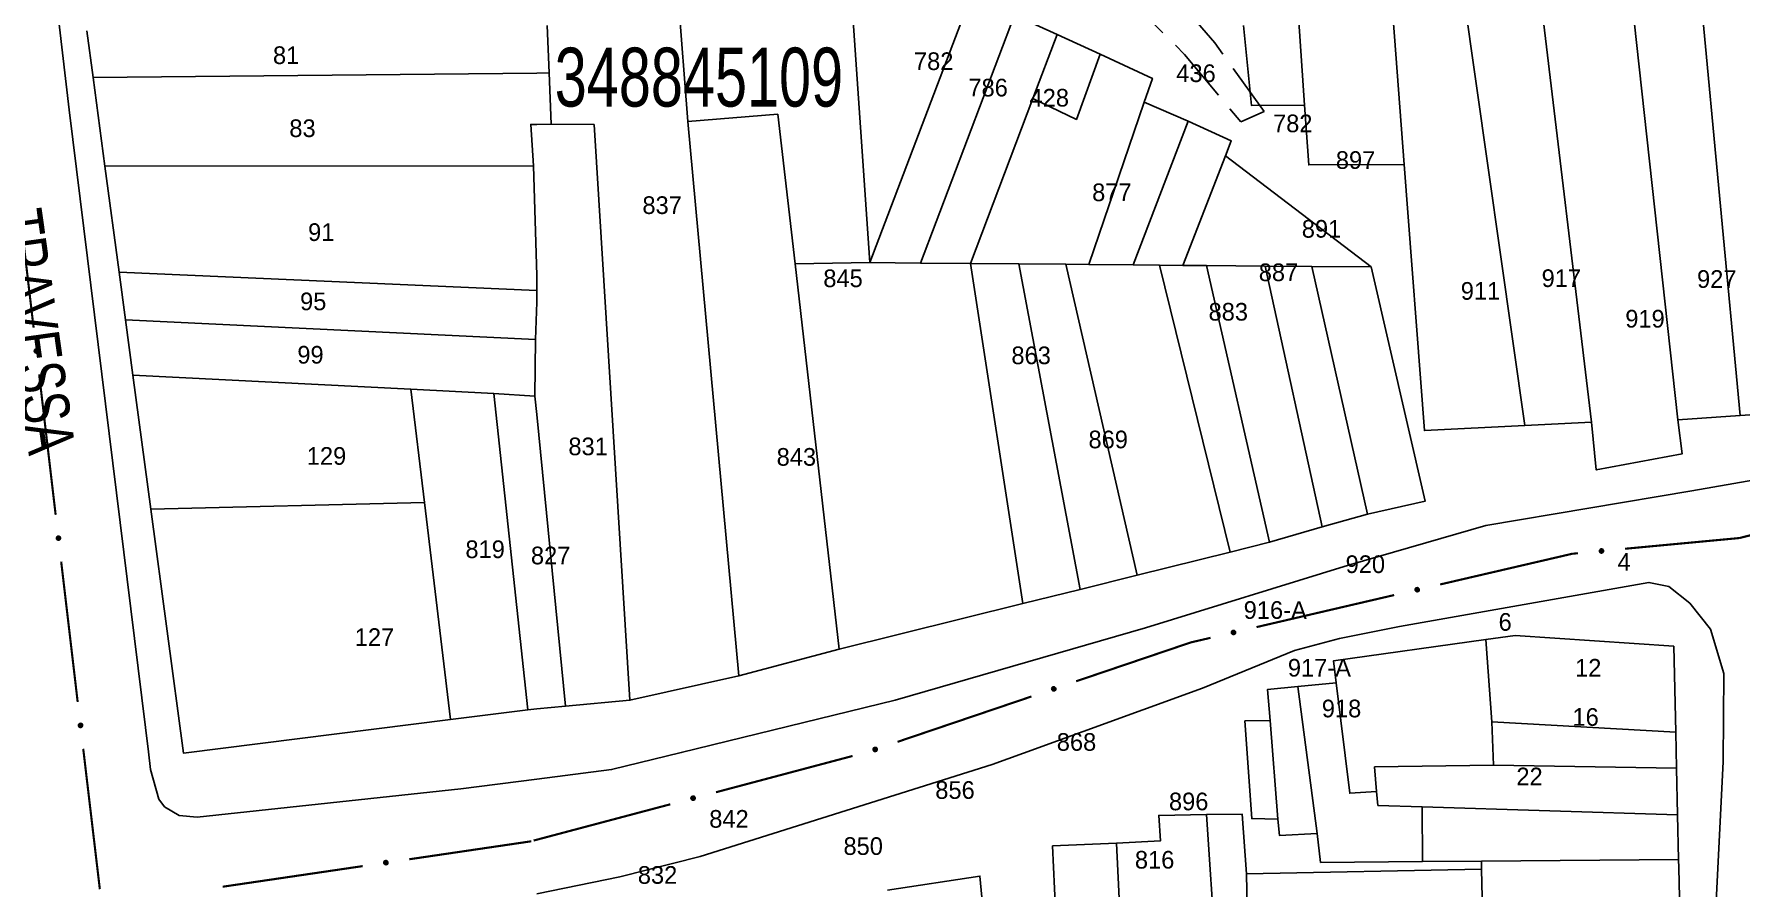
# Model space of a CAD drawing. Extents: x 203851 to 204958, y 4839055 to 4839989.
# Drawn here: x 204594.2 to 204739, y 4839821.8 to 4839894.2 of the extents above; entities that cross this region are included whole.
import ezdxf
from ezdxf.enums import TextEntityAlignment as Align

# ---------------------------------------------------------------- set-up
doc = ezdxf.new("R2010")
doc.units = 0
doc.header["$LTSCALE"] = 1.5
doc.header["$MEASUREMENT"] = 0
doc.linetypes.add('TRACO_25', pattern=[8, 3, -1, 1, -1, 1, -1])
for name, color, linetype in [('CD_MALHA_LOTES', 7, 'CONTINUOUS'), ('CD_TXT_QUADRA', 2, 'CONTINUOUS'), ('RU-QUADRA', 210, 'CONTINUOUS'), ('SV-EIXO-RUA-PAV', 20, 'CONTINUOUS'), ('SV-RUA-NAO-PAV', 7, 'CONTINUOUS'), ('SV-RUA-PAVIM', 7, 'CONTINUOUS'), ('SV-TXT-RUA-PAV', 7, 'CONTINUOUS'), ('Th_NmrPort', 1, 'CONTINUOUS')]:
    doc.layers.add(name, color=color, linetype=linetype)
doc.styles.add('ARIAL', font='ARIAL.SHX')

msp = doc.modelspace()

# ---------------------------------------------------------------- linework, layer by layer
at = {"layer": 'CD_MALHA_LOTES', "linetype": 'Continuous', "flags": 128}
for points in [[(204649.66, 4839886.81), (204648.84, 4839897.42)], [(204665.11, 4839874.84), (204663.54, 4839897.42)], [(204665.11, 4839874.84), (204673.68, 4839897.42)], [(204701.99, 4839888.21), (204701.36, 4839897.42)], [(204710.44, 4839883.18), (204709.36, 4839897.42)], [(204720.68, 4839861.02), (204715.49, 4839897.42)], [(204726.32, 4839861.3), (204722, 4839897.42)], [(204733.67, 4839861.5), (204729.72, 4839897.42)], [(204738.95, 4839861.85), (204735.62, 4839897.42)], [(204669.39, 4839874.8), (204677.37, 4839895.86)], [(204677.37, 4839895.86), (204680.98, 4839894.22)], [(204599.18, 4839890.56), (204598.66, 4839894.51)], [(204637.88, 4839890.94), (204637.72, 4839894.97)], [(204678.93, 4839888.76), (204680.98, 4839894.22)], [(204680.98, 4839894.22), (204684.63, 4839892.55)], [(204697.47, 4839888.18), (204696.81, 4839894.96)], [(204684.63, 4839892.55), (204682.62, 4839887), (204678.93, 4839888.76)], [(204684.63, 4839892.55), (204689.07, 4839890.48)], [(204599.18, 4839890.56), (204636.83, 4839890.93)], [(204600.19, 4839883.04), (204599.18, 4839890.56)], [(204636.83, 4839890.93), (204637.88, 4839890.94)], [(204638.06, 4839886.59), (204637.88, 4839890.94)], [(204689.07, 4839890.48), (204688.38, 4839888.46)], [(204673.65, 4839874.77), (204678.93, 4839888.76)], [(204683.69, 4839874.68), (204688.38, 4839888.46)], [(204688.38, 4839888.46), (204692.12, 4839886.85)], [(204649.66, 4839886.81), (204657.29, 4839887.43), (204658.75, 4839874.74)], [(204687.43, 4839874.65), (204692.12, 4839886.85)], [(204692.12, 4839886.85), (204695.77, 4839885.18)], [(204701.99, 4839888.21), (204697.47, 4839888.18)], [(204702.34, 4839883.13), (204701.99, 4839888.21)], [(204636.57, 4839883.07), (204636.33, 4839886.57), (204636.83, 4839886.58)], [(204636.83, 4839886.58), (204638.06, 4839886.59)], [(204641.7, 4839886.57), (204638.06, 4839886.59)], [(204644.74, 4839837.69), (204641.7, 4839886.57)], [(204653.97, 4839839.76), (204649.66, 4839886.81)], [(204695.77, 4839885.18), (204695.27, 4839883.9)], [(204600.19, 4839883.04), (204636.57, 4839883.07)], [(204601.4, 4839874.02), (204600.19, 4839883.04)], [(204636.83, 4839873.75), (204636.57, 4839883.07)], [(204691.65, 4839874.61), (204695.27, 4839883.9)], [(204695.27, 4839883.9), (204707.65, 4839874.48)], [(204710.44, 4839883.18), (204702.34, 4839883.13)], [(204712.15, 4839860.59), (204710.44, 4839883.18)], [(204601.4, 4839874.02), (204636.85, 4839872.48)], [(204601.94, 4839869.99), (204601.4, 4839874.02)], [(204658.75, 4839874.74), (204665.11, 4839874.84)], [(204662.5, 4839842.04), (204658.75, 4839874.74)], [(204669.39, 4839874.8), (204665.11, 4839874.84)], [(204673.65, 4839874.77), (204669.39, 4839874.8)], [(204678.07, 4839845.89), (204673.65, 4839874.77)], [(204673.65, 4839874.77), (204677.75, 4839874.73)], [(204682.94, 4839847.1), (204677.75, 4839874.73)], [(204677.75, 4839874.73), (204681.73, 4839874.7)], [(204687.78, 4839848.31), (204681.73, 4839874.7)], [(204681.73, 4839874.7), (204683.69, 4839874.68)], [(204687.43, 4839874.65), (204683.69, 4839874.68)], [(204689.68, 4839874.63), (204687.43, 4839874.65)], [(204695.67, 4839850.26), (204689.68, 4839874.63)], [(204689.68, 4839874.63), (204691.65, 4839874.61)], [(204693.66, 4839874.6), (204691.65, 4839874.61)], [(204699, 4839851.12), (204693.66, 4839874.6)], [(204693.66, 4839874.6), (204698.65, 4839874.55)], [(204703.49, 4839852.4), (204698.65, 4839874.55)], [(204698.65, 4839874.55), (204702.61, 4839874.52)], [(204707.33, 4839853.5), (204702.61, 4839874.52)], [(204702.61, 4839874.52), (204707.65, 4839874.48)], [(204707.65, 4839874.48), (204712.21, 4839854.59)], [(204636.85, 4839872.48), (204636.83, 4839873.75)], [(204636.83, 4839871.49), (204636.85, 4839872.48)], [(204636.72, 4839868.31), (204636.83, 4839871.49)], [(204601.94, 4839869.99), (204636.72, 4839868.31)], [(204602.57, 4839865.28), (204601.94, 4839869.99)], [(204636.68, 4839863.5), (204636.72, 4839868.31)], [(204602.57, 4839865.28), (204626.15, 4839864.09)], [(204604.09, 4839853.9), (204602.57, 4839865.28)], [(204626.15, 4839864.09), (204633.2, 4839863.73)], [(204627.31, 4839854.48), (204626.15, 4839864.09)], [(204636.07, 4839836.89), (204633.2, 4839863.73)], [(204633.2, 4839863.73), (204636.68, 4839863.5)], [(204636.83, 4839861.96), (204636.68, 4839863.5)], [(204639.26, 4839837.18), (204636.83, 4839861.96)], [(204720.68, 4839861.02), (204712.15, 4839860.59)], [(204726.32, 4839861.3), (204720.68, 4839861.02)], [(204726.74, 4839857.24), (204726.32, 4839861.3)], [(204738.95, 4839861.85), (204733.67, 4839861.5)], [(204733.67, 4839861.5), (204734.04, 4839858.62)], [(204743.94, 4839862.19), (204738.95, 4839861.85)], [(204734.04, 4839858.62), (204726.74, 4839857.24)], [(204604.09, 4839853.9), (204627.31, 4839854.48)], [(204606.86, 4839833.19), (204604.09, 4839853.9)], [(204629.52, 4839836.06), (204627.31, 4839854.48)], [(204712.21, 4839854.59), (204707.33, 4839853.5)], [(204703.49, 4839852.4), (204699, 4839851.12)], [(204707.33, 4839853.5), (204703.49, 4839852.4)], [(204699, 4839851.12), (204695.67, 4839850.26)], [(204695.67, 4839850.26), (204687.78, 4839848.31)], [(204687.78, 4839848.31), (204682.94, 4839847.1)], [(204682.94, 4839847.1), (204678.07, 4839845.89)], [(204678.07, 4839845.89), (204662.5, 4839842.04)], [(204662.5, 4839842.04), (204653.97, 4839839.76)], [(204717.36, 4839842.84), (204704.45, 4839841.05)], [(204733.5, 4839834.97), (204733.31, 4839842.28), (204719.87, 4839843.19), (204717.36, 4839842.84)], [(204717.88, 4839835.87), (204717.36, 4839842.84)], [(204704.45, 4839841.05), (204704.68, 4839839.16)], [(204653.97, 4839839.76), (204644.74, 4839837.69)], [(204704.68, 4839839.16), (204701.41, 4839838.85)], [(204708.09, 4839829.94), (204705.82, 4839829.8), (204704.68, 4839839.16)], [(204644.74, 4839837.69), (204639.26, 4839837.18)], [(204701.41, 4839838.85), (204698.85, 4839838.61)], [(204698.85, 4839838.61), (204699.06, 4839835.98)], [(204703.05, 4839826.38), (204701.41, 4839838.85)], [(204636.07, 4839836.89), (204629.52, 4839836.06)], [(204636.83, 4839836.96), (204636.07, 4839836.89)], [(204639.26, 4839837.18), (204636.83, 4839836.96)], [(204629.52, 4839836.06), (204606.86, 4839833.19)], [(204699.06, 4839835.98), (204696.92, 4839835.93)], [(204696.92, 4839835.93), (204697.51, 4839827.64)], [(204699.73, 4839827.6), (204699.06, 4839835.98)], [(204717.88, 4839835.87), (204733.5, 4839834.97)], [(204718.01, 4839832.17), (204717.88, 4839835.87)], [(204733.55, 4839831.92), (204733.5, 4839834.97)], [(204707.92, 4839832.04), (204718.01, 4839832.17)], [(204708.09, 4839829.94), (204707.92, 4839832.04)], [(204733.55, 4839831.92), (204718.01, 4839832.17)], [(204733.64, 4839827.95), (204733.55, 4839831.92)], [(204708.19, 4839828.75), (204708.09, 4839829.94)], [(204693.66, 4839828), (204689.61, 4839827.91), (204689.75, 4839825.75), (204686.04, 4839825.57)], [(204696.7, 4839828.01), (204693.66, 4839828)], [(204694.43, 4839816.56), (204693.66, 4839828)], [(204697.07, 4839822.96), (204696.7, 4839828.01)], [(204697.51, 4839827.64), (204699.73, 4839827.6)], [(204699.73, 4839827.6), (204699.85, 4839826.21)], [(204711.96, 4839828.65), (204708.19, 4839828.75)], [(204711.96, 4839828.65), (204733.64, 4839827.95)], [(204711.99, 4839824), (204711.96, 4839828.65)], [(204733.72, 4839824.17), (204733.64, 4839827.95)], [(204699.85, 4839826.21), (204703.05, 4839826.38)], [(204703.05, 4839826.38), (204703.34, 4839823.93)], [(204686.04, 4839825.57), (204680.61, 4839825.32)], [(204680.61, 4839825.32), (204680.84, 4839819.91)], [(204686.48, 4839816.18), (204686.04, 4839825.57)], [(204717.01, 4839823.35), (204697.07, 4839822.96)], [(204703.34, 4839823.93), (204711.99, 4839824)], [(204711.99, 4839824), (204717, 4839824.04)], [(204717, 4839824.04), (204733.72, 4839824.17)], [(204717, 4839824.04), (204717.01, 4839823.35)], [(204717.11, 4839818.53), (204717.01, 4839823.35)], [(204733.74, 4839823.46), (204733.72, 4839824.17)], [(204733.85, 4839818.46), (204733.74, 4839823.46)], [(204674.7, 4839819.79), (204674.44, 4839822.76), (204666.59, 4839821.58)], [(204697.15, 4839818.61), (204697.07, 4839822.96)]]:
    msp.add_lwpolyline(points, dxfattribs=at)
at = {"layer": 'RU-QUADRA', "linetype": 'Continuous', "flags": 128}
for points in [[(204598.66, 4839894.51), (204599.18, 4839890.56), (204600.19, 4839883.04), (204601.4, 4839874.02), (204601.94, 4839869.99), (204602.57, 4839865.28), (204604.09, 4839853.9), (204606.86, 4839833.19), (204629.52, 4839836.06), (204636.07, 4839836.89), (204636.83, 4839836.96), (204639.26, 4839837.18), (204644.74, 4839837.69), (204653.97, 4839839.76), (204662.5, 4839842.04), (204678.07, 4839845.89), (204682.94, 4839847.1), (204687.78, 4839848.31), (204695.67, 4839850.26), (204699, 4839851.12), (204703.49, 4839852.4), (204707.33, 4839853.5), (204712.21, 4839854.59), (204707.65, 4839874.48), (204695.27, 4839883.9), (204695.77, 4839885.18), (204692.12, 4839886.85), (204688.38, 4839888.46), (204689.07, 4839890.48), (204684.63, 4839892.55), (204680.98, 4839894.22), (204677.37, 4839895.86)], [(204743.94, 4839862.19), (204738.95, 4839861.85), (204733.67, 4839861.5), (204734.04, 4839858.62), (204726.74, 4839857.24), (204726.32, 4839861.3), (204720.68, 4839861.02), (204712.15, 4839860.59), (204710.44, 4839883.18), (204702.34, 4839883.13), (204701.99, 4839888.21), (204697.47, 4839888.18), (204696.81, 4839894.96)], [(204733.85, 4839818.46), (204733.74, 4839823.46), (204733.72, 4839824.17), (204733.64, 4839827.95), (204733.55, 4839831.92), (204733.5, 4839834.97), (204733.31, 4839842.28), (204719.87, 4839843.19), (204717.36, 4839842.84), (204704.45, 4839841.05), (204704.68, 4839839.16), (204701.41, 4839838.85), (204698.85, 4839838.61), (204699.06, 4839835.98), (204696.92, 4839835.93), (204697.51, 4839827.64), (204699.73, 4839827.6), (204699.85, 4839826.21), (204703.05, 4839826.38), (204703.34, 4839823.93), (204711.99, 4839824), (204717, 4839824.04), (204717.01, 4839823.35), (204697.07, 4839822.96), (204696.7, 4839828.01), (204693.66, 4839828), (204689.61, 4839827.91), (204689.75, 4839825.75), (204686.04, 4839825.57), (204680.61, 4839825.32), (204680.84, 4839819.91)], [(204674.7, 4839819.79), (204674.44, 4839822.76), (204666.59, 4839821.58)]]:
    msp.add_lwpolyline(points, dxfattribs=at)
at = {"layer": 'SV-EIXO-RUA-PAV', "const_width": 0.18}
for points in [[(204592.73, 4839881.24), (204594.14, 4839869.32)], [(204594.61, 4839865.35), (204596.01, 4839853.43)], [(204738.88, 4839851.46), (204741.06, 4839852.01)], [(204729.17, 4839850.55), (204738.13, 4839851.39)], [(204738.13, 4839851.39), (204738.88, 4839851.46)], [(204596.48, 4839849.46), (204597.88, 4839837.54)], [(204713.49, 4839847.52), (204724.2, 4839850.01)], [(204724.2, 4839850.01), (204724.71, 4839850.13)], [(204724.71, 4839850.13), (204725.19, 4839850.17)], [(204697.91, 4839843.9), (204709.59, 4839846.62)], [(204682.6, 4839839.3), (204692.07, 4839842.51)], [(204692.07, 4839842.51), (204692.37, 4839842.61)], [(204692.37, 4839842.61), (204694.01, 4839842.99)], [(204667.45, 4839834.16), (204678.81, 4839838.01)], [(204598.35, 4839833.57), (204599.76, 4839821.65)], [(204652.04, 4839829.88), (204663.63, 4839832.96)], [(204636.57, 4839825.78), (204648.17, 4839828.86)], [(204626.01, 4839824.19), (204635.91, 4839825.65)], [(204635.91, 4839825.65), (204636.37, 4839825.72)], [(204610.18, 4839821.86), (204622.06, 4839823.61)]]:
    msp.add_lwpolyline(points, dxfattribs=at)
at = {"layer": 'SV-EIXO-RUA-PAV'}
for points in [[(204594.46, 4839867.49), (204594.5, 4839867.46), (204594.53, 4839867.43), (204594.55, 4839867.39), (204594.55, 4839867.36), (204594.55, 4839867.32), (204594.54, 4839867.29), (204594.53, 4839867.25), (204594.5, 4839867.21), (204594.46, 4839867.19), (204594.43, 4839867.17), (204594.39, 4839867.16), (204594.36, 4839867.16), (204594.32, 4839867.17), (204594.29, 4839867.19), (204594.25, 4839867.22), (204594.22, 4839867.25), (204594.21, 4839867.28), (204594.2, 4839867.32), (204594.2, 4839867.36), (204594.21, 4839867.39), (204594.22, 4839867.43), (204594.25, 4839867.47), (204594.29, 4839867.49), (204594.32, 4839867.51), (204594.35, 4839867.51), (204594.39, 4839867.52), (204594.43, 4839867.51), (204594.46, 4839867.49)], [(204596.34, 4839851.6), (204596.38, 4839851.57), (204596.4, 4839851.54), (204596.42, 4839851.5), (204596.42, 4839851.47), (204596.42, 4839851.43), (204596.42, 4839851.4), (204596.4, 4839851.36), (204596.37, 4839851.32), (204596.34, 4839851.3), (204596.3, 4839851.28), (204596.27, 4839851.27), (204596.23, 4839851.27), (204596.2, 4839851.28), (204596.16, 4839851.3), (204596.12, 4839851.33), (204596.09, 4839851.36), (204596.08, 4839851.39), (204596.07, 4839851.43), (204596.07, 4839851.47), (204596.08, 4839851.5), (204596.1, 4839851.54), (204596.13, 4839851.58), (204596.16, 4839851.6), (204596.19, 4839851.62), (204596.23, 4839851.62), (204596.26, 4839851.63), (204596.3, 4839851.62), (204596.34, 4839851.6)], [(204727.03, 4839850.46), (204727.06, 4839850.5), (204727.09, 4839850.52), (204727.13, 4839850.54), (204727.16, 4839850.54), (204727.2, 4839850.54), (204727.23, 4839850.53), (204727.27, 4839850.52), (204727.31, 4839850.49), (204727.33, 4839850.45), (204727.35, 4839850.42), (204727.35, 4839850.38), (204727.35, 4839850.35), (204727.35, 4839850.31), (204727.33, 4839850.27), (204727.3, 4839850.23), (204727.26, 4839850.21), (204727.23, 4839850.2), (204727.19, 4839850.19), (204727.16, 4839850.19), (204727.12, 4839850.2), (204727.08, 4839850.21), (204727.05, 4839850.25), (204727.02, 4839850.28), (204727.01, 4839850.31), (204727, 4839850.35), (204727, 4839850.38), (204727.01, 4839850.42), (204727.03, 4839850.46)], [(204711.38, 4839847.14), (204711.4, 4839847.18), (204711.43, 4839847.22), (204711.47, 4839847.23), (204711.5, 4839847.24), (204711.53, 4839847.25), (204711.57, 4839847.25), (204711.61, 4839847.23), (204711.65, 4839847.21), (204711.68, 4839847.18), (204711.7, 4839847.14), (204711.71, 4839847.11), (204711.72, 4839847.08), (204711.71, 4839847.04), (204711.7, 4839847), (204711.67, 4839846.96), (204711.64, 4839846.93), (204711.61, 4839846.91), (204711.58, 4839846.9), (204711.54, 4839846.89), (204711.51, 4839846.9), (204711.47, 4839846.91), (204711.43, 4839846.94), (204711.4, 4839846.97), (204711.38, 4839847), (204711.37, 4839847.03), (204711.36, 4839847.07), (204711.36, 4839847.1), (204711.38, 4839847.14)], [(204695.79, 4839843.52), (204695.82, 4839843.56), (204695.85, 4839843.59), (204695.88, 4839843.61), (204695.91, 4839843.62), (204695.95, 4839843.62), (204695.99, 4839843.62), (204696.03, 4839843.61), (204696.07, 4839843.58), (204696.1, 4839843.55), (204696.12, 4839843.52), (204696.13, 4839843.49), (204696.13, 4839843.45), (204696.13, 4839843.42), (204696.12, 4839843.37), (204696.09, 4839843.33), (204696.06, 4839843.3), (204696.03, 4839843.29), (204695.99, 4839843.28), (204695.96, 4839843.27), (204695.92, 4839843.27), (204695.88, 4839843.29), (204695.84, 4839843.31), (204695.81, 4839843.34), (204695.79, 4839843.37), (204695.78, 4839843.41), (204695.78, 4839843.44), (204695.78, 4839843.48), (204695.79, 4839843.52)], [(204680.53, 4839838.71), (204680.56, 4839838.76), (204680.58, 4839838.79), (204680.61, 4839838.81), (204680.65, 4839838.82), (204680.68, 4839838.83), (204680.72, 4839838.83), (204680.76, 4839838.83), (204680.8, 4839838.8), (204680.83, 4839838.77), (204680.86, 4839838.75), (204680.87, 4839838.71), (204680.88, 4839838.68), (204680.88, 4839838.64), (204680.87, 4839838.6), (204680.85, 4839838.56), (204680.82, 4839838.52), (204680.79, 4839838.5), (204680.76, 4839838.49), (204680.72, 4839838.48), (204680.69, 4839838.48), (204680.65, 4839838.49), (204680.6, 4839838.51), (204680.57, 4839838.54), (204680.55, 4839838.57), (204680.54, 4839838.6), (204680.53, 4839838.63), (204680.52, 4839838.67), (204680.53, 4839838.71)], [(204598.21, 4839835.71), (204598.25, 4839835.68), (204598.28, 4839835.65), (204598.29, 4839835.61), (204598.3, 4839835.58), (204598.3, 4839835.54), (204598.29, 4839835.51), (204598.27, 4839835.47), (204598.25, 4839835.43), (204598.21, 4839835.41), (204598.18, 4839835.39), (204598.14, 4839835.38), (204598.11, 4839835.38), (204598.07, 4839835.39), (204598.03, 4839835.41), (204597.99, 4839835.44), (204597.97, 4839835.47), (204597.95, 4839835.5), (204597.95, 4839835.54), (204597.94, 4839835.58), (204597.95, 4839835.61), (204597.97, 4839835.65), (204598, 4839835.69), (204598.03, 4839835.71), (204598.07, 4839835.73), (204598.1, 4839835.73), (204598.14, 4839835.74), (204598.17, 4839835.73), (204598.21, 4839835.71)], [(204665.38, 4839833.57), (204665.4, 4839833.62), (204665.43, 4839833.65), (204665.46, 4839833.67), (204665.49, 4839833.68), (204665.53, 4839833.69), (204665.56, 4839833.69), (204665.6, 4839833.69), (204665.65, 4839833.67), (204665.68, 4839833.64), (204665.7, 4839833.61), (204665.72, 4839833.57), (204665.73, 4839833.54), (204665.73, 4839833.5), (204665.72, 4839833.46), (204665.7, 4839833.42), (204665.67, 4839833.38), (204665.64, 4839833.36), (204665.61, 4839833.35), (204665.57, 4839833.34), (204665.54, 4839833.34), (204665.49, 4839833.35), (204665.45, 4839833.37), (204665.42, 4839833.4), (204665.4, 4839833.43), (204665.38, 4839833.46), (204665.38, 4839833.5), (204665.37, 4839833.53), (204665.38, 4839833.57)], [(204649.93, 4839829.44), (204649.96, 4839829.48), (204649.99, 4839829.51), (204650.02, 4839829.53), (204650.05, 4839829.54), (204650.09, 4839829.55), (204650.12, 4839829.55), (204650.16, 4839829.54), (204650.21, 4839829.51), (204650.24, 4839829.48), (204650.26, 4839829.45), (204650.27, 4839829.42), (204650.28, 4839829.38), (204650.27, 4839829.35), (204650.26, 4839829.3), (204650.24, 4839829.26), (204650.21, 4839829.23), (204650.18, 4839829.21), (204650.14, 4839829.2), (204650.11, 4839829.2), (204650.07, 4839829.2), (204650.03, 4839829.21), (204649.99, 4839829.23), (204649.96, 4839829.26), (204649.94, 4839829.29), (204649.93, 4839829.33), (204649.92, 4839829.36), (204649.92, 4839829.4), (204649.93, 4839829.44)], [(204623.88, 4839823.99), (204623.9, 4839824.03), (204623.94, 4839824.06), (204623.97, 4839824.07), (204624.01, 4839824.08), (204624.04, 4839824.08), (204624.08, 4839824.08), (204624.12, 4839824.06), (204624.16, 4839824.03), (204624.18, 4839824), (204624.2, 4839823.97), (204624.21, 4839823.93), (204624.21, 4839823.9), (204624.2, 4839823.86), (204624.19, 4839823.82), (204624.16, 4839823.78), (204624.12, 4839823.75), (204624.09, 4839823.74), (204624.06, 4839823.73), (204624.02, 4839823.73), (204623.99, 4839823.74), (204623.95, 4839823.75), (204623.91, 4839823.78), (204623.88, 4839823.81), (204623.86, 4839823.85), (204623.86, 4839823.88), (204623.85, 4839823.92), (204623.86, 4839823.95), (204623.88, 4839823.99)]]:
    msp.add_lwpolyline(points, close=True, dxfattribs=at)
for points in [[(204594.2, 4839867.37), (204594.23, 4839867.24)], [(204594.2, 4839867.36), (204594.22, 4839867.25)], [(204594.21, 4839867.39), (204594.25, 4839867.22)], [(204594.22, 4839867.43), (204594.29, 4839867.19)], [(204594.22, 4839867.4), (204594.26, 4839867.21)], [(204594.24, 4839867.44), (204594.3, 4839867.18)], [(204594.25, 4839867.47), (204594.32, 4839867.17)], [(204594.27, 4839867.48), (204594.34, 4839867.17)], [(204594.29, 4839867.49), (204594.36, 4839867.16)], [(204594.3, 4839867.5), (204594.38, 4839867.17)], [(204594.32, 4839867.51), (204594.39, 4839867.16)], [(204594.34, 4839867.51), (204594.41, 4839867.17)], [(204594.35, 4839867.51), (204594.43, 4839867.17)], [(204594.37, 4839867.51), (204594.45, 4839867.18)], [(204594.39, 4839867.52), (204594.46, 4839867.19)], [(204594.41, 4839867.51), (204594.48, 4839867.2)], [(204594.43, 4839867.51), (204594.5, 4839867.21)], [(204594.44, 4839867.5), (204594.51, 4839867.23)], [(204594.46, 4839867.49), (204594.53, 4839867.25)], [(204594.48, 4839867.47), (204594.54, 4839867.28)], [(204594.5, 4839867.46), (204594.54, 4839867.29)], [(204594.52, 4839867.44), (204594.55, 4839867.32)], [(204594.53, 4839867.43), (204594.55, 4839867.32)], [(204596.07, 4839851.47), (204596.09, 4839851.36)], [(204596.08, 4839851.5), (204596.12, 4839851.33)], [(204596.08, 4839851.48), (204596.11, 4839851.35)], [(204596.09, 4839851.51), (204596.14, 4839851.32)], [(204596.1, 4839851.54), (204596.16, 4839851.3)], [(204596.11, 4839851.55), (204596.18, 4839851.29)], [(204596.13, 4839851.58), (204596.2, 4839851.28)], [(204596.14, 4839851.59), (204596.21, 4839851.28)], [(204596.16, 4839851.6), (204596.23, 4839851.27)], [(204596.18, 4839851.61), (204596.25, 4839851.28)], [(204596.19, 4839851.62), (204596.27, 4839851.27)], [(204596.21, 4839851.62), (204596.28, 4839851.28)], [(204596.23, 4839851.62), (204596.3, 4839851.28)], [(204596.25, 4839851.62), (204596.32, 4839851.29)], [(204596.26, 4839851.63), (204596.34, 4839851.3)], [(204596.28, 4839851.62), (204596.35, 4839851.31)], [(204596.3, 4839851.62), (204596.37, 4839851.32)], [(204596.32, 4839851.61), (204596.38, 4839851.34)], [(204596.34, 4839851.6), (204596.4, 4839851.36)], [(204596.36, 4839851.58), (204596.41, 4839851.39)], [(204596.38, 4839851.57), (204596.42, 4839851.4)], [(204596.39, 4839851.55), (204596.42, 4839851.43)], [(204596.4, 4839851.54), (204596.42, 4839851.43)], [(204727, 4839850.38), (204727.33, 4839850.45)], [(204727, 4839850.35), (204727.35, 4839850.42)], [(204727.01, 4839850.42), (204727.31, 4839850.49)], [(204727.01, 4839850.4), (204727.32, 4839850.47)], [(204727.01, 4839850.37), (204727.33, 4839850.43)], [(204727.01, 4839850.33), (204727.35, 4839850.4)], [(204727.01, 4839850.31), (204727.35, 4839850.38)], [(204727.02, 4839850.44), (204727.28, 4839850.5)], [(204727.02, 4839850.3), (204727.35, 4839850.36)], [(204727.02, 4839850.28), (204727.35, 4839850.35)], [(204727.03, 4839850.46), (204727.27, 4839850.52)], [(204727.04, 4839850.48), (204727.24, 4839850.52)], [(204727.04, 4839850.26), (204727.34, 4839850.33)], [(204727.05, 4839850.25), (204727.35, 4839850.31)], [(204727.06, 4839850.5), (204727.23, 4839850.53)], [(204727.07, 4839850.23), (204727.33, 4839850.29)], [(204727.08, 4839850.51), (204727.2, 4839850.54)], [(204727.08, 4839850.21), (204727.33, 4839850.27)], [(204727.09, 4839850.52), (204727.2, 4839850.54)], [(204727.11, 4839850.21), (204727.3, 4839850.25)], [(204727.12, 4839850.2), (204727.3, 4839850.23)], [(204727.14, 4839850.19), (204727.27, 4839850.22)], [(204727.16, 4839850.19), (204727.26, 4839850.21)], [(204711.36, 4839847.1), (204711.65, 4839847.21)], [(204711.36, 4839847.07), (204711.68, 4839847.18)], [(204711.37, 4839847.12), (204711.63, 4839847.22)], [(204711.37, 4839847.09), (204711.66, 4839847.19)], [(204711.37, 4839847.05), (204711.69, 4839847.16)], [(204711.37, 4839847.03), (204711.7, 4839847.14)], [(204711.38, 4839847.14), (204711.61, 4839847.23)], [(204711.38, 4839847.01), (204711.71, 4839847.12)], [(204711.38, 4839847), (204711.71, 4839847.11)], [(204711.39, 4839847.17), (204711.58, 4839847.24)], [(204711.39, 4839846.98), (204711.71, 4839847.09)], [(204711.4, 4839847.18), (204711.57, 4839847.25)], [(204711.4, 4839846.97), (204711.72, 4839847.08)], [(204711.41, 4839846.95), (204711.71, 4839847.06)], [(204711.42, 4839847.2), (204711.54, 4839847.24)], [(204711.43, 4839847.22), (204711.53, 4839847.25)], [(204711.43, 4839846.94), (204711.71, 4839847.04)], [(204711.45, 4839846.92), (204711.7, 4839847.02)], [(204711.47, 4839846.91), (204711.7, 4839847)], [(204711.49, 4839846.91), (204711.68, 4839846.98)], [(204711.51, 4839846.9), (204711.67, 4839846.96)], [(204711.53, 4839846.9), (204711.65, 4839846.94)], [(204711.54, 4839846.89), (204711.64, 4839846.93)], [(204695.78, 4839843.48), (204696.07, 4839843.58)], [(204695.78, 4839843.46), (204696.08, 4839843.57)], [(204695.78, 4839843.44), (204696.1, 4839843.55)], [(204695.78, 4839843.43), (204696.1, 4839843.54)], [(204695.78, 4839843.41), (204696.12, 4839843.52)], [(204695.79, 4839843.52), (204696.03, 4839843.61)], [(204695.79, 4839843.5), (204696.04, 4839843.59)], [(204695.79, 4839843.39), (204696.12, 4839843.5)], [(204695.79, 4839843.37), (204696.13, 4839843.49)], [(204695.81, 4839843.54), (204696, 4839843.61)], [(204695.81, 4839843.36), (204696.13, 4839843.47)], [(204695.81, 4839843.34), (204696.13, 4839843.45)], [(204695.82, 4839843.56), (204695.99, 4839843.62)], [(204695.83, 4839843.33), (204696.13, 4839843.43)], [(204695.84, 4839843.58), (204695.96, 4839843.62)], [(204695.84, 4839843.31), (204696.13, 4839843.42)], [(204695.85, 4839843.59), (204695.95, 4839843.62)], [(204695.87, 4839843.3), (204696.12, 4839843.39)], [(204695.88, 4839843.29), (204696.12, 4839843.37)], [(204695.91, 4839843.28), (204696.1, 4839843.35)], [(204695.92, 4839843.27), (204696.09, 4839843.33)], [(204695.94, 4839843.27), (204696.07, 4839843.32)], [(204695.96, 4839843.27), (204696.06, 4839843.3)], [(204680.52, 4839838.67), (204680.8, 4839838.8)], [(204680.53, 4839838.71), (204680.76, 4839838.83)], [(204680.53, 4839838.69), (204680.78, 4839838.81)], [(204680.53, 4839838.65), (204680.81, 4839838.79)], [(204680.53, 4839838.63), (204680.83, 4839838.77)], [(204680.53, 4839838.62), (204680.84, 4839838.76)], [(204680.54, 4839838.6), (204680.86, 4839838.75)], [(204680.55, 4839838.74), (204680.73, 4839838.83)], [(204680.55, 4839838.58), (204680.86, 4839838.73)], [(204680.55, 4839838.57), (204680.87, 4839838.71)], [(204680.56, 4839838.76), (204680.72, 4839838.83)], [(204680.56, 4839838.55), (204680.87, 4839838.69)], [(204680.57, 4839838.78), (204680.69, 4839838.83)], [(204680.57, 4839838.54), (204680.88, 4839838.68)], [(204680.58, 4839838.79), (204680.68, 4839838.83)], [(204680.59, 4839838.52), (204680.87, 4839838.66)], [(204680.6, 4839838.51), (204680.88, 4839838.64)], [(204680.63, 4839838.5), (204680.87, 4839838.62)], [(204680.65, 4839838.49), (204680.87, 4839838.6)], [(204680.67, 4839838.49), (204680.85, 4839838.58)], [(204680.69, 4839838.48), (204680.85, 4839838.56)], [(204680.71, 4839838.48), (204680.83, 4839838.54)], [(204680.72, 4839838.48), (204680.82, 4839838.52)], [(204597.94, 4839835.58), (204597.97, 4839835.47)], [(204597.95, 4839835.61), (204597.99, 4839835.44)], [(204597.95, 4839835.59), (204597.98, 4839835.46)], [(204597.96, 4839835.62), (204598.01, 4839835.43)], [(204597.97, 4839835.65), (204598.03, 4839835.41)], [(204597.99, 4839835.66), (204598.05, 4839835.4)], [(204598, 4839835.69), (204598.07, 4839835.39)], [(204598.01, 4839835.7), (204598.09, 4839835.39)], [(204598.03, 4839835.71), (204598.11, 4839835.38)], [(204598.05, 4839835.72), (204598.12, 4839835.39)], [(204598.07, 4839835.73), (204598.14, 4839835.38)], [(204598.08, 4839835.73), (204598.16, 4839835.39)], [(204598.1, 4839835.73), (204598.18, 4839835.39)], [(204598.12, 4839835.73), (204598.19, 4839835.4)], [(204598.14, 4839835.74), (204598.21, 4839835.41)], [(204598.15, 4839835.73), (204598.23, 4839835.42)], [(204598.17, 4839835.73), (204598.25, 4839835.43)], [(204598.19, 4839835.72), (204598.26, 4839835.45)], [(204598.21, 4839835.71), (204598.27, 4839835.47)], [(204598.23, 4839835.69), (204598.28, 4839835.5)], [(204598.25, 4839835.68), (204598.29, 4839835.51)], [(204598.26, 4839835.66), (204598.29, 4839835.54)], [(204598.28, 4839835.65), (204598.3, 4839835.54)], [(204665.37, 4839833.53), (204665.65, 4839833.67)], [(204665.38, 4839833.57), (204665.6, 4839833.69)], [(204665.38, 4839833.55), (204665.62, 4839833.67)], [(204665.38, 4839833.51), (204665.66, 4839833.65)], [(204665.38, 4839833.5), (204665.68, 4839833.64)], [(204665.38, 4839833.48), (204665.69, 4839833.62)], [(204665.38, 4839833.46), (204665.7, 4839833.61)], [(204665.39, 4839833.44), (204665.71, 4839833.59)], [(204665.4, 4839833.62), (204665.56, 4839833.69)], [(204665.4, 4839833.6), (204665.58, 4839833.69)], [(204665.4, 4839833.43), (204665.72, 4839833.57)], [(204665.41, 4839833.41), (204665.72, 4839833.56)], [(204665.42, 4839833.64), (204665.54, 4839833.69)], [(204665.42, 4839833.4), (204665.73, 4839833.54)], [(204665.43, 4839833.65), (204665.53, 4839833.69)], [(204665.44, 4839833.38), (204665.72, 4839833.52)], [(204665.45, 4839833.37), (204665.73, 4839833.5)], [(204665.48, 4839833.36), (204665.72, 4839833.48)], [(204665.49, 4839833.35), (204665.72, 4839833.46)], [(204665.52, 4839833.35), (204665.7, 4839833.44)], [(204665.54, 4839833.34), (204665.7, 4839833.42)], [(204665.56, 4839833.34), (204665.68, 4839833.4)], [(204665.57, 4839833.34), (204665.67, 4839833.38)], [(204649.92, 4839829.4), (204650.21, 4839829.51)], [(204649.92, 4839829.36), (204650.24, 4839829.48)], [(204649.93, 4839829.44), (204650.16, 4839829.54)], [(204649.93, 4839829.42), (204650.18, 4839829.52)], [(204649.93, 4839829.38), (204650.22, 4839829.5)], [(204649.93, 4839829.35), (204650.24, 4839829.47)], [(204649.93, 4839829.33), (204650.26, 4839829.45)], [(204649.94, 4839829.31), (204650.26, 4839829.43)], [(204649.94, 4839829.29), (204650.27, 4839829.42)], [(204649.95, 4839829.46), (204650.14, 4839829.54)], [(204649.95, 4839829.28), (204650.27, 4839829.4)], [(204649.96, 4839829.48), (204650.12, 4839829.55)], [(204649.96, 4839829.26), (204650.28, 4839829.38)], [(204649.98, 4839829.5), (204650.1, 4839829.54)], [(204649.98, 4839829.25), (204650.27, 4839829.36)], [(204649.99, 4839829.51), (204650.09, 4839829.55)], [(204649.99, 4839829.23), (204650.27, 4839829.35)], [(204650.01, 4839829.22), (204650.26, 4839829.32)], [(204650.03, 4839829.21), (204650.26, 4839829.3)], [(204650.06, 4839829.21), (204650.24, 4839829.28)], [(204650.07, 4839829.2), (204650.24, 4839829.26)], [(204650.09, 4839829.2), (204650.22, 4839829.24)], [(204650.11, 4839829.2), (204650.21, 4839829.23)], [(204623.85, 4839823.92), (204624.18, 4839824)], [(204623.86, 4839823.95), (204624.16, 4839824.03)], [(204623.86, 4839823.93), (204624.16, 4839824.02)], [(204623.86, 4839823.9), (204624.19, 4839823.98)], [(204623.86, 4839823.88), (204624.2, 4839823.97)], [(204623.86, 4839823.86), (204624.2, 4839823.95)], [(204623.86, 4839823.85), (204624.21, 4839823.93)], [(204623.87, 4839823.97), (204624.13, 4839824.05)], [(204623.88, 4839823.99), (204624.12, 4839824.06)], [(204623.88, 4839823.83), (204624.21, 4839823.91)], [(204623.88, 4839823.81), (204624.21, 4839823.9)], [(204623.89, 4839824.01), (204624.09, 4839824.07)], [(204623.9, 4839824.03), (204624.08, 4839824.08)], [(204623.9, 4839823.8), (204624.2, 4839823.88)], [(204623.91, 4839823.78), (204624.2, 4839823.86)], [(204623.92, 4839824.05), (204624.05, 4839824.08)], [(204623.93, 4839823.77), (204624.19, 4839823.84)], [(204623.94, 4839824.06), (204624.04, 4839824.08)], [(204623.95, 4839823.75), (204624.19, 4839823.82)], [(204623.97, 4839823.75), (204624.16, 4839823.8)], [(204623.99, 4839823.74), (204624.16, 4839823.78)], [(204624.01, 4839823.73), (204624.13, 4839823.77)], [(204624.02, 4839823.73), (204624.12, 4839823.75)]]:
    msp.add_lwpolyline(points, dxfattribs=at)
at = {"layer": 'SV-RUA-NAO-PAV', "linetype": 'TRACO_25'}
msp.add_polyline3d([(204686.77, 4839897.53, 5.84), (204691.81, 4839892.52, 5.84), (204696.57, 4839886.79, 5.84), (204698.57, 4839887.67, 5.84), (204694.37, 4839893.49, 5.84), (204690.9, 4839897.53, 5.84)], dxfattribs=at)
at = {"layer": 'SV-RUA-PAVIM', "linetype": 'Continuous'}
for points in [[(204596.02, 4839897.53, 7.2), (204597.16, 4839887.8, 7.2), (204603.64, 4839835.37, 7.06), (204603.88, 4839833.31, 7.06), (204604.06, 4839831.8, 7.06), (204604.77, 4839829.3, 6.9), (204605.24, 4839828.65, 6.88), (204606.48, 4839827.91, 6.85), (204608.02, 4839827.76, 6.85), (204630.39, 4839830.17, 5.65), (204636.83, 4839830.99, 5.65)], [(204636.83, 4839830.99, 5.65), (204643.18, 4839831.8, 4.79), (204649.1, 4839833.25, 4.79), (204667.26, 4839837.7, 4.79), (204688.48, 4839843.83, 4.69), (204705.7, 4839849.15, 4.4), (204717.36, 4839852.53, 4.31), (204734.84, 4839855.47, 4.29), (204755.74, 4839859.12, 4.12), (204777.6, 4839859.6, 4.12), (204804.7, 4839860.91, 4.12), (204813.71, 4839862.49, 4.04), (204827.72, 4839863.57, 4.19), (204829.28, 4839865.26, 4.17), (204872.31, 4839866.34, 4.24)], [(204636.83, 4839821.27, 5.81), (204643.88, 4839822.69, 5.21), (204650.71, 4839824.42, 4.66), (204675.47, 4839832.25, 4.66), (204678.13, 4839833.21, 4.36), (204693.33, 4839838.71, 4.36), (204701.13, 4839841.92, 4.36), (204704.95, 4839842.93, 4.36), (204710.05, 4839843.95, 4.32), (204731.2, 4839847.7, 4.32), (204732.9, 4839847.36, 4.44), (204734.67, 4839845.92, 4.49), (204736.43, 4839843.73, 4.5), (204737.57, 4839839.96, 4.48), (204737.52, 4839832.48, 4.48), (204736.81, 4839818.31, 5.51), (204735.4, 4839815.16, 5.51)]]:
    msp.add_polyline3d(points, dxfattribs=at)

# ---------------------------------------------------------------- texts
at = {"layer": 'CD_TXT_QUADRA', "style": 'ARIAL', "width": 0.7}
msp.add_text('348845109', height=5, dxfattribs=at).set_placement((204638.36, 4839888.09))
at = {"layer": 'SV-TXT-RUA-PAV', "style": 'ARIAL', "width": 0.7}
msp.add_text('TRAVESSA', height=4, rotation=278, dxfattribs=at).set_placement((204590.84, 4839879.05))
at = {"layer": 'Th_NmrPort', "color": 1}
for s, p in [('81', (204614.45, 4839892.45)), ('782', (204668.84, 4839891.94)), ('436', (204691.1, 4839890.92)), ('786', (204673.46, 4839889.7)), ('428', (204678.65, 4839888.84)), ('83', (204615.84, 4839886.25)), ('782', (204699.31, 4839886.66)), ('897', (204704.64, 4839883.55)), ('877', (204683.96, 4839880.81)), ('837', (204645.8, 4839879.72)), ('91', (204617.43, 4839877.43)), ('891', (204701.75, 4839877.71)), ('845', (204661.15, 4839873.51)), ('887', (204698.1, 4839874.02)), ('917', (204722.1, 4839873.52)), ('927', (204735.29, 4839873.45)), ('911', (204715.24, 4839872.44)), ('95', (204616.75, 4839871.55)), ('883', (204693.84, 4839870.67)), ('919', (204729.2, 4839870.08)), ('99', (204616.52, 4839867.02)), ('863', (204677.11, 4839866.97)), ('831', (204639.52, 4839859.24)), ('869', (204683.65, 4839859.83)), ('129', (204617.32, 4839858.43)), ('843', (204657.19, 4839858.35)), ('819', (204630.78, 4839850.51)), ('827', (204636.34, 4839849.98)), ('920', (204705.47, 4839849.24)), ('4', (204728.54, 4839849.43)), ('916-A', (204696.82, 4839845.35)), ('6', (204718.45, 4839844.34)), ('127', (204621.39, 4839843.05)), ('917-A', (204700.57, 4839840.45)), ('12', (204724.94, 4839840.45)), ('918', (204703.45, 4839836.99)), ('16', (204724.72, 4839836.27)), ('868', (204680.96, 4839834.15)), ('22', (204719.96, 4839831.22)), ('856', (204670.65, 4839830.07)), ('896', (204690.48, 4839829.1)), ('842', (204651.47, 4839827.62)), ('850', (204662.86, 4839825.31)), ('816', (204687.59, 4839824.15)), ('832', (204645.41, 4839822.86))]:
    msp.add_text(s, height=1.5, dxfattribs=at).set_placement(p, align=Align.MIDDLE_LEFT)

doc.saveas('drawing.dxf')
